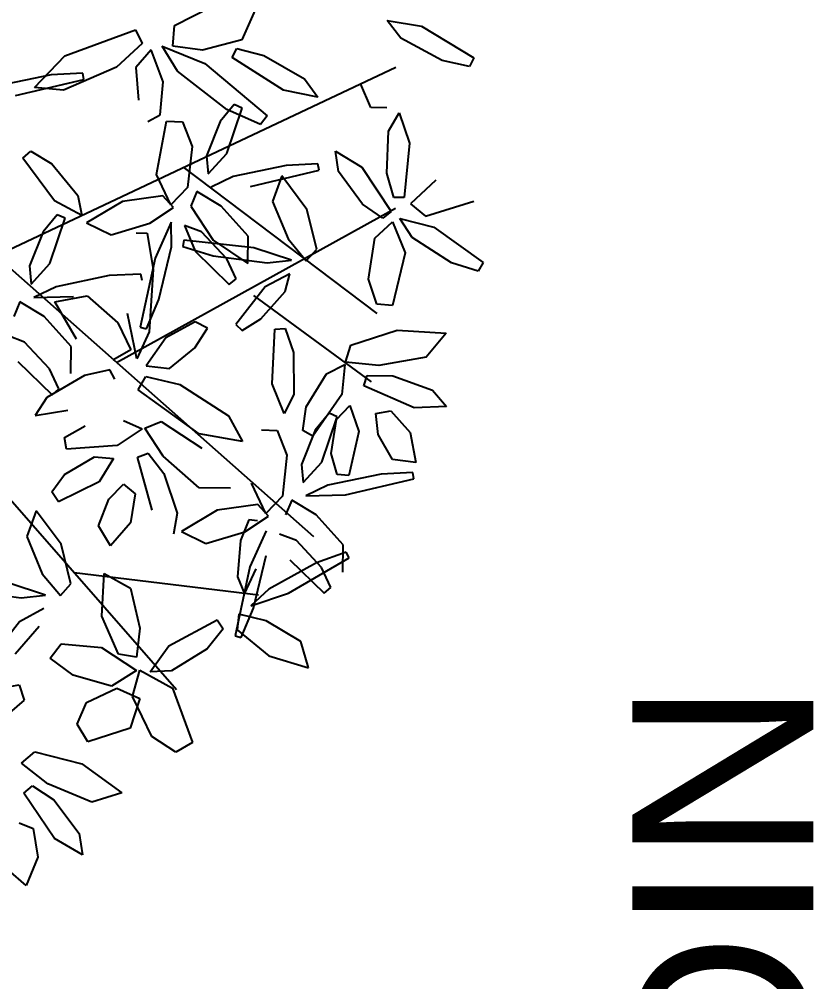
# Model space of a CAD drawing. Header units: inches. Extents: x -9 to 337, y -247 to 209.
# Drawn here: x 286.702 to 287.231, y 70.251 to 70.889 of the extents above; entities that cross this region are included whole.
import ezdxf

# ---------------------------------------------------------------- set-up
doc = ezdxf.new("R2010")
doc.units = ezdxf.units.IN
doc.header["$MEASUREMENT"] = 0
doc.layers.add('vegetales', color=3, linetype='Continuous')
doc.styles.get("Standard").update_dxf_attribs({"font": 'arial.ttf'})

# ---------------------------------------------------------------- blocks, each defined once
blk = doc.blocks.new('Planta(planta)002')
at = {"color": 66}
for p, q in [((0.3317, -0.1345), (0.2785, -0.0974)), ((0.2843, -0.1207), (0.3546, -0.167)), ((0.3069, -0.1305), (0.3595, -0.131)), ((0.3285, -0.1581), (0.3069, -0.1305)), ((0.3591, -0.1608), (0.3317, -0.1345)), ((0.3595, -0.131), (0.44, -0.171)), ((0.3919, -0.1853), (0.3285, -0.1581)), ((0.3546, -0.167), (0.3591, -0.1608)), ((0.44, -0.171), (0.4336, -0.188)), ((0.4336, -0.188), (0.3919, -0.1853)), ((0.4074, -0.2022), (0.3814, -0.2315)), ((0.4353, -0.201), (0.4074, -0.2022)), ((0.4175, -0.2376), (0.4353, -0.201)), ((0.4386, -0.2412), (0.4477, -0.2074)), ((0.3864, -0.2624), (0.4175, -0.2376)), ((0.4459, -0.3156), (0.4386, -0.2412)), ((0.3705, -0.2571), (0.3864, -0.2624)), ((0.3315, -0.3079), (0.3862, -0.273)), ((0.3862, -0.273), (0.3985, -0.2873)), ((0.3985, -0.2873), (0.3852, -0.3157)), ((0.3183, -0.331), (0.2802, -0.3005)), ((0.3171, -0.3454), (0.3315, -0.3079)), ((0.3852, -0.3157), (0.3457, -0.3456)), ((0.4298, -0.3198), (0.389, -0.3361)), ((0.4561, -0.318), (0.4298, -0.3198)), ((0.4596, -0.3279), (0.4561, -0.318)), ((0.3168, -0.3499), (0.3183, -0.331)), ((0.2838, -0.3422), (0.3168, -0.3499)), ((0.389, -0.3361), (0.3745, -0.3523)), ((0.3457, -0.3456), (0.3171, -0.3454)), ((0.3022, -0.36), (0.2577, -0.3755)), ((0.2811, -0.3802), (0.3022, -0.36)), ((0.3322, -0.3637), (0.321, -0.4112)), ((0.3499, -0.357), (0.3322, -0.3637)), ((0.3571, -0.3901), (0.3499, -0.357)), ((0.3104, -0.3741), (0.2966, -0.4043)), ((0.3188, -0.3942), (0.3104, -0.3741)), ((0.2968, -0.3856), (0.2905, -0.39)), ((0.2905, -0.39), (0.3076, -0.4239)), ((0.3478, -0.4527), (0.2968, -0.3856)), ((0.3533, -0.4382), (0.3571, -0.3901)), ((0.316, -0.438), (0.3188, -0.3942)), ((0.2966, -0.4043), (0.2958, -0.4614)), ((0.321, -0.4112), (0.3294, -0.4603)), ((0.3076, -0.4239), (0.3455, -0.4765)), ((0.3063, -0.4625), (0.316, -0.438)), ((0.3294, -0.4603), (0.3533, -0.4382)), ((0.1974, -0.4503), (0.1571, -0.4559)), ((0.1571, -0.4559), (0.1737, -0.4784)), ((0.2353, -0.4622), (0.1974, -0.4503)), ((0.3679, -0.4954), (0.3478, -0.4527)), ((0.1296, -0.4687), (0.1473, -0.4646)), ((0.1473, -0.4646), (0.1683, -0.5007)), ((0.2398, -0.4784), (0.2353, -0.4622)), ((0.2958, -0.4614), (0.3063, -0.4625)), ((0.1737, -0.4784), (0.2125, -0.4837)), ((0.2125, -0.4837), (0.2398, -0.4784)), ((0.3455, -0.4765), (0.3679, -0.4954)), ((0.3836, -0.4751), (0.3795, -0.5088)), ((0.3232, -0.4945), (0.2664, -0.4997)), ((0.3547, -0.505), (0.3232, -0.4945)), ((0.1683, -0.5007), (0.1811, -0.5685)), ((0.2664, -0.4997), (0.2664, -0.5102)), ((0.3356, -0.5155), (0.3547, -0.505)), ((0.2664, -0.5102), (0.2918, -0.5172)), ((0.2918, -0.5172), (0.3356, -0.5155)), ((0.2448, -0.5803), (0.2944, -0.5375)), ((0.2944, -0.5375), (0.3035, -0.5462)), ((0.3035, -0.5462), (0.2894, -0.5731)), ((0.1703, -0.6018), (0.1412, -0.5579)), ((0.1811, -0.5685), (0.1703, -0.6018)), ((0.2894, -0.5731), (0.2531, -0.6079)), ((0.2289, -0.615), (0.2448, -0.5803)), ((0.1959, -0.6086), (0.2083, -0.6229)), ((0.2531, -0.6079), (0.2289, -0.615)), ((0.2526, -0.6288), (0.2978, -0.619)), ((0.2978, -0.619), (0.3209, -0.6273)), ((0.3239, -0.6261), (0.3427, -0.6169)), ((0.0517, -0.6537), (0.0935, -0.6778)), ((0.1073, -0.6716), (0.0827, -0.681)), ((0.0827, -0.681), (0.0485, -0.7085)), ((-0.0677, -0.7053), (-0.0054, -0.7258)), ((0.0674, -0.7111), (-0.0047, -0.7547)), ((0.0485, -0.7085), (0.0395, -0.7283)), ((0.0345, -0.748), (0.0909, -0.7158)), ((0.0395, -0.7283), (0.071, -0.718)), ((-0.0387, -0.7412), (-0.0873, -0.7282)), ((-0.0054, -0.7258), (-0.0083, -0.7388)), ((-0.0083, -0.7388), (-0.0387, -0.7412)), ((0.0172, -0.74), (0.0024, -0.7516)), ((0.0339, -0.7695), (0.0172, -0.74)), ((0.0345, -0.7439), (0.0761, -0.7662)), ((0.0637, -0.7457), (0.0345, -0.7439)), ((0.1064, -0.7399), (0.1056, -0.797)), ((-0.0047, -0.7547), (-0.001, -0.7615)), ((-0.001, -0.7615), (0.0345, -0.748)), ((0.0024, -0.7516), (0.0056, -0.8003)), ((0.0444, -0.8166), (0.0339, -0.7695)), ((0.0056, -0.8003), (0.028, -0.8448)), ((0.028, -0.8448), (0.0444, -0.8166))]:
    blk.add_line(p, q, dxfattribs=at)
at = {"color": 64}
for p, q in [((0.2249, -0.2409), (0.2362, -0.1785)), ((0.2362, -0.1785), (0.2488, -0.1795)), ((0.2488, -0.1795), (0.2549, -0.2083)), ((0.2549, -0.2083), (0.2488, -0.2566)), ((0.2346, -0.2767), (0.2249, -0.2409)), ((0.1888, -0.2565), (0.148, -0.2727)), ((0.2151, -0.2547), (0.1888, -0.2565)), ((0.2186, -0.2646), (0.2151, -0.2547)), ((0.2488, -0.2566), (0.2346, -0.2767)), ((0.148, -0.2727), (0.1336, -0.289)), ((0.1667, -0.2884), (0.2186, -0.2646)), ((0.2323, -0.2869), (0.242, -0.318)), ((0.2802, -0.3005), (0.2323, -0.2869)), ((0.1089, -0.2936), (0.0913, -0.3004)), ((0.1162, -0.3268), (0.1089, -0.2936)), ((0.1336, -0.289), (0.1667, -0.2884)), ((0.1243, -0.3024), (0.1574, -0.336)), ((0.1516, -0.3128), (0.1243, -0.3024)), ((0.0778, -0.3309), (0.0694, -0.3108)), ((0.2049, -0.3498), (0.1516, -0.3128)), ((0.242, -0.318), (0.2838, -0.3422)), ((0.075, -0.3746), (0.0778, -0.3309)), ((0.1123, -0.3749), (0.1162, -0.3268)), ((0.1227, -0.3736), (0.1378, -0.3241)), ((0.1378, -0.3241), (0.1691, -0.3473)), ((0.0556, -0.341), (0.0548, -0.3981)), ((0.2642, -0.338), (0.273, -0.348)), ((0.1691, -0.3473), (0.1709, -0.3962)), ((0.2323, -0.3761), (0.2049, -0.3498)), ((0.273, -0.348), (0.2463, -0.3832)), ((0.0653, -0.3992), (0.075, -0.3746)), ((0.0884, -0.397), (0.1123, -0.3749)), ((0.2577, -0.3755), (0.1856, -0.4191)), ((0.2278, -0.3823), (0.2323, -0.3761)), ((0.2463, -0.3832), (0.1887, -0.4307)), ((0.2248, -0.4124), (0.2811, -0.3802)), ((0.0481, -0.3957), (0.0227, -0.4005)), ((0.0227, -0.4005), (0.054, -0.4242)), ((0.0979, -0.4101), (0.0481, -0.3957)), ((0.0548, -0.3981), (0.0653, -0.3992)), ((0.1555, -0.4421), (0.187, -0.3968)), ((0.1709, -0.3962), (0.1584, -0.4296)), ((0.1238, -0.4276), (0.0979, -0.4101)), ((0.1893, -0.4258), (0.2248, -0.4124)), ((0.1584, -0.4296), (0.1346, -0.4222)), ((0.1856, -0.4191), (0.1893, -0.4258)), ((0.1198, -0.4396), (0.1238, -0.4276)), ((0.1887, -0.4307), (0.1555, -0.4421)), ((0.0194, -0.4552), (0.0276, -0.4439)), ((0.0276, -0.4439), (0.0548, -0.452)), ((0.0638, -0.4961), (0.0194, -0.4552)), ((0.1412, -0.5579), (0.1296, -0.4687)), ((-0.0593, -0.4794), (-0.0893, -0.4923)), ((-0.0678, -0.5285), (-0.0593, -0.4794)), ((-0.0331, -0.4912), (-0.0299, -0.4776)), ((-0.0299, -0.4776), (-0.0044, -0.474)), ((-0.0044, -0.474), (0.0353, -0.4858)), ((0.0909, -0.4811), (0.0989, -0.5042)), ((-0.0893, -0.4923), (-0.1089, -0.5364)), ((0.0175, -0.5104), (-0.0331, -0.4912)), ((0.0353, -0.4858), (0.0496, -0.5036)), ((0.0496, -0.5036), (0.0175, -0.5104)), ((0.0989, -0.5042), (0.0638, -0.4961)), ((0.0924, -0.5447), (0.1017, -0.5058)), ((0.1017, -0.5058), (0.1207, -0.5147)), ((0.1207, -0.5147), (0.131, -0.5717)), ((-0.0942, -0.5696), (-0.0678, -0.5285)), ((0.0365, -0.5796), (0.0705, -0.5236)), ((0.0705, -0.5236), (0.0825, -0.5293)), ((-0.1089, -0.5364), (-0.113, -0.5701)), ((-0.021, -0.5457), (0.0107, -0.5329)), ((0.0107, -0.5329), (0.0358, -0.5334)), ((0.0358, -0.5334), (0.0368, -0.5514)), ((0.0825, -0.5293), (0.078, -0.5595)), ((-0.0285, -0.5726), (-0.021, -0.5457)), ((0.0368, -0.5514), (0.0079, -0.5711)), ((0.0946, -0.602), (0.0924, -0.5447)), ((-0.1379, -0.5663), (-0.1693, -0.5558)), ((0.078, -0.5595), (0.0544, -0.6039)), ((-0.2758, -0.5682), (-0.2243, -0.6075)), ((-0.113, -0.5701), (-0.0942, -0.5696)), ((0.0079, -0.5711), (-0.0285, -0.5726)), ((-0.2007, -0.5785), (-0.1569, -0.5768)), ((-0.0968, -0.6228), (-0.0578, -0.5899)), ((-0.0578, -0.5899), (-0.0491, -0.6246)), ((-0.2243, -0.6075), (-0.2335, -0.6241)), ((0.0544, -0.6039), (0.033, -0.6179)), ((-0.1758, -0.6125), (-0.1541, -0.6103)), ((-0.1715, -0.6463), (-0.1758, -0.6125)), ((-0.1541, -0.6103), (-0.1244, -0.6485)), ((-0.2335, -0.6241), (-0.2647, -0.6212)), ((-0.1163, -0.6686), (-0.0968, -0.6228)), ((-0.0491, -0.6246), (-0.076, -0.6656)), ((0.0421, -0.6225), (0.0517, -0.6537)), ((0.09, -0.6361), (0.0421, -0.6225)), ((-0.1497, -0.6886), (-0.1715, -0.6463)), ((-0.1244, -0.6485), (-0.1155, -0.6974)), ((-0.076, -0.6656), (-0.1039, -0.6866)), ((-0.2904, -0.6735), (-0.2696, -0.6759)), ((-0.2869, -0.7134), (-0.2904, -0.6735)), ((-0.2696, -0.6759), (-0.2417, -0.7267)), ((-0.1039, -0.6866), (-0.1163, -0.6686)), ((-0.2109, -0.6901), (-0.1843, -0.6805)), ((-0.1843, -0.6805), (-0.1471, -0.6951)), ((-0.1155, -0.6974), (-0.1497, -0.6886)), ((-0.3288, -0.7643), (-0.3144, -0.7003)), ((-0.3144, -0.7003), (-0.3012, -0.7019)), ((-0.2175, -0.7137), (-0.2109, -0.6901)), ((-0.1471, -0.6951), (-0.1371, -0.7234)), ((-0.1413, -0.7155), (-0.1125, -0.7003)), ((-0.1125, -0.7003), (-0.1014, -0.7432)), ((-0.3012, -0.7019), (-0.2958, -0.7319)), ((-0.1058, -0.7105), (-0.0677, -0.7053)), ((-0.0873, -0.7282), (-0.1058, -0.7105)), ((-0.3442, -0.7206), (-0.3375, -0.7373)), ((-0.2666, -0.767), (-0.2869, -0.7134)), ((-0.1711, -0.7393), (-0.2175, -0.7137)), ((-0.1371, -0.7234), (-0.1711, -0.7393)), ((-0.1603, -0.7648), (-0.1413, -0.7155)), ((-0.2958, -0.7319), (-0.3042, -0.7816)), ((-0.2417, -0.7267), (-0.234, -0.7851)), ((-0.3375, -0.7373), (-0.3587, -0.7652)), ((-0.1014, -0.7432), (-0.1321, -0.8053)), ((-0.3587, -0.7652), (-0.3927, -0.7782)), ((-0.32, -0.8017), (-0.3288, -0.7643)), ((-0.234, -0.7851), (-0.2666, -0.767)), ((-0.1543, -0.7986), (-0.1603, -0.7648)), ((-0.3042, -0.7816), (-0.32, -0.8017)), ((-0.1321, -0.8053), (-0.1543, -0.7986))]:
    blk.add_line(p, q, dxfattribs=at)
at = {"color": 68}
for p, q in [((0.4564, -0.2168), (0.4758, -0.2011)), ((0.4758, -0.2011), (0.5228, -0.2183)), ((0.4477, -0.2074), (0.4677, -0.2588)), ((0.4772, -0.2457), (0.4564, -0.2168)), ((0.5187, -0.2716), (0.4772, -0.2457)), ((0.4677, -0.2588), (0.4734, -0.3557)), ((0.5555, -0.2585), (0.5187, -0.2716)), ((0.4954, -0.2775), (0.5069, -0.2744)), ((0.5069, -0.2744), (0.5232, -0.3035)), ((0.509, -0.349), (0.4954, -0.2775)), ((0.5232, -0.3035), (0.5361, -0.358)), ((0.4603, -0.3574), (0.4459, -0.3156)), ((0.4077, -0.3518), (0.4596, -0.3279)), ((0.3745, -0.3523), (0.4077, -0.3518)), ((0.4734, -0.3557), (0.4603, -0.3574)), ((0.5311, -0.3846), (0.509, -0.349)), ((0.3926, -0.3761), (0.3652, -0.3658)), ((0.5361, -0.358), (0.5311, -0.3846)), ((0.4459, -0.4131), (0.3926, -0.3761)), ((0.6504, -0.4084), (0.6546, -0.3817)), ((0.6546, -0.3817), (0.6778, -0.4166)), ((0.3984, -0.3993), (0.4688, -0.4456)), ((0.4733, -0.4394), (0.4459, -0.4131)), ((0.5656, -0.4392), (0.5781, -0.4105)), ((0.6649, -0.4625), (0.6504, -0.4084)), ((0.4332, -0.4181), (0.4033, -0.431)), ((0.4247, -0.4672), (0.4332, -0.4181)), ((0.6778, -0.4166), (0.6934, -0.4877)), ((0.4033, -0.431), (0.3836, -0.4751)), ((0.4688, -0.4456), (0.4733, -0.4394)), ((0.4834, -0.4634), (0.4987, -0.4441)), ((0.4987, -0.4441), (0.5065, -0.4804)), ((0.5783, -0.4532), (0.5656, -0.4392)), ((0.3984, -0.5083), (0.4247, -0.4672)), ((0.4749, -0.5113), (0.4834, -0.4634)), ((0.5596, -0.4738), (0.5842, -0.468)), ((0.5842, -0.468), (0.5665, -0.5019)), ((0.682, -0.4912), (0.6649, -0.4625)), ((0.5065, -0.4804), (0.492, -0.5421)), ((0.5216, -0.5068), (0.5596, -0.4738)), ((0.6934, -0.4877), (0.682, -0.4912)), ((0.5665, -0.5019), (0.5148, -0.5421)), ((0.3795, -0.5088), (0.3984, -0.5083)), ((0.4795, -0.5404), (0.4749, -0.5113)), ((0.5061, -0.5329), (0.5216, -0.5068)), ((0.492, -0.5421), (0.4795, -0.5404)), ((0.5148, -0.5421), (0.5061, -0.5329)), ((0.4145, -0.5779), (0.4554, -0.55)), ((0.4554, -0.55), (0.484, -0.5517)), ((0.484, -0.5517), (0.4676, -0.5884)), ((0.4867, -0.5816), (0.493, -0.5553)), ((0.493, -0.5553), (0.5133, -0.5919)), ((0.5143, -0.5526), (0.5162, -0.5759)), ((0.556, -0.5552), (0.5143, -0.5526)), ((0.3997, -0.6055), (0.4145, -0.5779)), ((0.4968, -0.6366), (0.4867, -0.5816)), ((0.5162, -0.5759), (0.5687, -0.6053)), ((0.4676, -0.5884), (0.4113, -0.6205)), ((0.5133, -0.5919), (0.5232, -0.664)), ((0.1198, -0.6295), (0.0946, -0.602)), ((0.4113, -0.6205), (0.3997, -0.6055)), ((0.3427, -0.6169), (0.3936, -0.6447)), ((0.2083, -0.6229), (0.1949, -0.6513)), ((0.2292, -0.6449), (0.2526, -0.6288)), ((0.3209, -0.6273), (0.2925, -0.6495)), ((0.3483, -0.6578), (0.3239, -0.6261)), ((0.1281, -0.6667), (0.09, -0.6361)), ((0.1268, -0.6811), (0.1413, -0.6436)), ((0.5116, -0.6665), (0.4968, -0.6366)), ((0.1949, -0.6513), (0.1555, -0.6813)), ((0.2395, -0.6555), (0.1988, -0.6717)), ((0.2328, -0.6584), (0.2292, -0.6449)), ((0.2925, -0.6495), (0.2328, -0.6584)), ((0.2658, -0.6537), (0.2395, -0.6555)), ((0.2693, -0.6636), (0.2658, -0.6537)), ((0.3936, -0.6447), (0.4315, -0.6897)), ((0.1266, -0.6855), (0.1281, -0.6667)), ((0.2175, -0.6874), (0.2693, -0.6636)), ((0.2325, -0.6887), (0.2666, -0.6652)), ((0.2666, -0.6652), (0.2894, -0.6653)), ((0.2894, -0.6653), (0.2745, -0.6945)), ((0.3181, -0.6616), (0.3301, -0.6558)), ((0.3404, -0.7232), (0.3181, -0.6616)), ((0.3301, -0.6558), (0.3508, -0.6783)), ((0.3943, -0.6921), (0.3483, -0.6578)), ((0.5232, -0.664), (0.5116, -0.6665)), ((0.0935, -0.6778), (0.1266, -0.6855)), ((0.1136, -0.68), (0.1073, -0.6716)), ((0.1988, -0.6717), (0.1843, -0.6879)), ((0.3508, -0.6783), (0.3705, -0.7246)), ((0.1555, -0.6813), (0.1268, -0.6811)), ((0.1843, -0.6879), (0.2175, -0.6874)), ((0.2193, -0.7108), (0.2325, -0.6887)), ((0.4315, -0.6897), (0.3943, -0.6921)), ((0.112, -0.6956), (0.0674, -0.7111)), ((0.1596, -0.6926), (0.142, -0.6993)), ((0.1669, -0.7257), (0.1596, -0.6926)), ((0.175, -0.7014), (0.2082, -0.7349)), ((0.2024, -0.7117), (0.175, -0.7014)), ((0.2745, -0.6945), (0.2279, -0.7218)), ((0.2878, -0.7139), (0.304, -0.6947)), ((0.304, -0.6947), (0.3186, -0.7052)), ((0.1286, -0.7298), (0.1201, -0.7098)), ((0.2556, -0.7488), (0.2024, -0.7117)), ((0.2279, -0.7218), (0.2193, -0.7108)), ((0.3186, -0.7052), (0.3157, -0.7401)), ((0.2779, -0.7467), (0.2878, -0.7139)), ((0.368, -0.75), (0.3404, -0.7232)), ((0.1257, -0.7736), (0.1286, -0.7298)), ((0.1631, -0.7738), (0.1669, -0.7257)), ((0.2082, -0.7349), (0.2785, -0.7813)), ((0.3705, -0.7246), (0.368, -0.75)), ((0.1255, -0.7655), (0.0637, -0.7457)), ((0.2941, -0.7694), (0.2779, -0.7467)), ((0.3157, -0.7401), (0.2941, -0.7694)), ((0.2831, -0.7751), (0.2556, -0.7488)), ((0.0761, -0.7662), (0.157, -0.7898)), ((0.1594, -0.7826), (0.1255, -0.7655)), ((0.116, -0.7981), (0.1257, -0.7736)), ((0.1391, -0.7959), (0.1631, -0.7738)), ((0.2785, -0.7813), (0.2831, -0.7751)), ((0.157, -0.7898), (0.1594, -0.7826)), ((0.1056, -0.797), (0.116, -0.7981))]:
    blk.add_line(p, q, dxfattribs=at)
at = {"color": 44}
for p, q in [((0.13, -0.2354), (0.6211, -0.4276)), ((0.13, -0.2482), (0.1461, -0.7414)), ((0.3596, -0.3251), (0.3916, -0.6133)), ((-0.0644, -0.3828), (-0.0995, -0.7478)), ((0.1354, -0.4276), (0.4984, -0.5429)), ((0.3062, -0.4916), (0.3276, -0.6646)), ((-0.0817, -0.5628), (0.05, -0.7414))]:
    blk.add_line(p, q, dxfattribs=at)
at = {"color": 62}
for p, q in [((-0.1849, -0.4852), (-0.147, -0.5378)), ((-0.1246, -0.5567), (-0.1447, -0.514)), ((-0.147, -0.5378), (-0.1246, -0.5567)), ((-0.1693, -0.5558), (-0.2261, -0.561)), ((-0.3927, -0.7782), (-0.3941, -0.7504))]:
    blk.add_line(p, q, dxfattribs=at)

msp = doc.modelspace()

# ---------------------------------------------------------------- block references
at = {"layer": 'vegetales', "xscale": 0.5552804240081454, "yscale": 0.5552804240081454, "zscale": 0.5552804240081454, "rotation": 46.62801524183183}
msp.add_blockref('Planta(planta)002', (286.54274, 70.77), dxfattribs=at)

# ---------------------------------------------------------------- texts
at = {"color": 2, "insert": (287.10913, 69.84536), "char_height": 0.12, "attachment_point": 1, "rotation": 90}
msp.add_mtext('JARDIN', dxfattribs=at)

doc.saveas('drawing.dxf')
